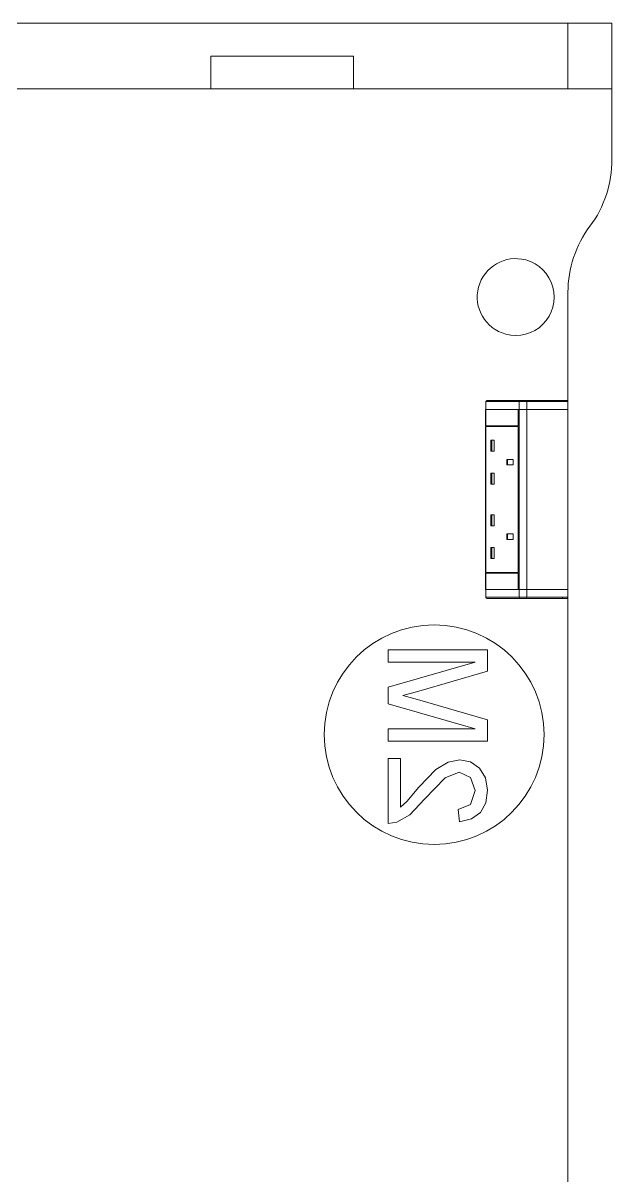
# Model space of a CAD drawing. Header units: millimetres. Extents: x 79795 to 317870, y -36033 to 97293.
# Drawn here: x 158843 to 159379, y 9946 to 10995 of the extents above; entities that cross this region are included whole.
import ezdxf

# ---------------------------------------------------------------- set-up
doc = ezdxf.new("R2010")
doc.units = ezdxf.units.MM
doc.header["$MEASUREMENT"] = 0
doc.layers.add('I-FURN', color=8, linetype='CONTINUOUS', lineweight=9)

msp = doc.modelspace()

# ---------------------------------------------------------------- linework, layer by layer
at = {"layer": 'I-FURN'}
for p, q in [((158578.8, 10995.2), (159378.8, 10995.2)), ((159378.8, 10995.2), (158578.8, 10995.2)), ((158578.8, 10995.2), (159378.8, 10995.2)), ((159338.8, 10995.2), (158618.8, 10995.2)), ((159378.8, 10995.2), (159338.8, 10995.2)), ((159338.8, 10995.2), (159338.8, 10935.2)), ((159338.8, 10995.2), (159338.8, 10935.2)), ((159378.8, 10995.2), (159378.8, 10935.2)), ((159378.8, 10995.2), (159378.8, 10935.2)), ((159378.8, 10871.3), (159378.8, 10995.2)), ((159378.8, 10995.2), (159378.8, 10871.3)), ((159013.8, 10965.2), (159143.8, 10965.2)), ((159143.8, 10965.2), (159013.8, 10965.2)), ((159013.8, 10965.2), (159013.8, 10935.2)), ((159013.8, 10935.2), (159013.8, 10965.2)), ((159143.8, 10965.2), (159143.8, 10935.2)), ((159143.8, 10965.2), (159143.8, 10935.2)), ((159013.8, 10935.2), (158578.8, 10935.2)), ((158618.8, 10935.2), (159338.8, 10935.2)), ((159143.8, 10935.2), (159013.8, 10935.2)), ((159378.8, 10935.2), (159143.8, 10935.2)), ((159338.8, 10935.2), (159378.8, 10935.2)), ((159338.8, 10650.6), (159338.8, 10750.2)), ((159338.8, 10750.2), (159338.8, 10650.6)), ((159263.8, 10628.6), (159263.8, 10643.6)), ((159263.8, 10643.6), (159293.6, 10643.6)), ((159264, 10650.6), (159264, 10643.6)), ((159264, 10650.6), (159264.2, 10650.6)), ((159264, 10650.6), (159264, 10643.6)), ((159264, 10643.6), (159264, 10650.6)), ((159264, 10643.6), (159264.2, 10643.6)), ((159264, 10643.5), (159264, 10479.6)), ((159264.2, 10650.6), (159294.5, 10650.6)), ((159264.2, 10650.6), (159264.2, 10643.6)), ((159264.2, 10643.6), (159294.5, 10643.6)), ((159264.3, 10651.4), (159264.4, 10651.4)), ((159295.3, 10651.6), (159265, 10651.6)), ((159295.3, 10651.6), (159265, 10651.6)), ((159293.6, 10643.6), (159293.6, 10628.6)), ((159293.8, 10628.6), (159293.8, 10643.5)), ((159293.8, 10643.5), (159294.5, 10643.5)), ((159294.5, 10650.6), (159301.4, 10650.6)), ((159294.5, 10650.6), (159294.5, 10643.6)), ((159294.5, 10643.6), (159301.4, 10643.6)), ((159301.4, 10643.5), (159294.5, 10643.5)), ((159294.5, 10643.5), (159294.5, 10479.6)), ((159295.3, 10651.6), (159333.8, 10651.6)), ((159300.8, 10651.6), (159295.3, 10651.6)), ((159337.8, 10651.6), (159300.8, 10651.6)), ((159301.4, 10650.6), (159338.8, 10650.6)), ((159301.4, 10650.6), (159301.4, 10643.6)), ((159301.4, 10643.6), (159338.8, 10643.6)), ((159338.8, 10643.5), (159301.4, 10643.5)), ((159301.4, 10643.5), (159301.4, 10479.6)), ((159333.8, 10651.6), (159333.8, 10650.6)), ((159333.8, 10651.6), (159337.8, 10651.6)), ((159338.8, 10643.6), (159338.8, 10650.6)), ((159338.8, 10650.6), (159338.8, 10643.6)), ((159338.8, 10479.6), (159338.8, 10643.5)), ((159338.8, 10643.5), (159338.8, 10479.6)), ((159293.6, 10628.6), (159263.8, 10628.6)), ((159263.8, 10628.1), (159293.6, 10628.1)), ((159263.8, 10495.1), (159263.8, 10628.1)), ((159264.2, 10628.1), (159264.2, 10628.6)), ((159293.6, 10628.1), (159293.6, 10495.1)), ((159293.8, 10495.1), (159293.8, 10628.1)), ((159268.8, 10615.5), (159268.8, 10605.5)), ((159268.8, 10615.5), (159271.7, 10615.5)), ((159269.6, 10615.5), (159269.6, 10605.5)), ((159271.7, 10615.5), (159271.7, 10605.5)), ((159268.8, 10605.5), (159271.7, 10605.5)), ((159283.2, 10598), (159283.2, 10593)), ((159288.9, 10598), (159283.2, 10598)), ((159283.2, 10593), (159288.9, 10593)), ((159283.9, 10598), (159283.9, 10593)), ((159288.9, 10593), (159288.9, 10598)), ((159268.8, 10585.5), (159268.8, 10575.5)), ((159268.8, 10585.5), (159271.7, 10585.5)), ((159269.6, 10585.5), (159269.6, 10575.5)), ((159271.7, 10585.5), (159271.7, 10575.5)), ((159268.8, 10575.5), (159271.7, 10575.5)), ((159268.8, 10547.7), (159268.8, 10537.7)), ((159268.8, 10547.7), (159271.7, 10547.7)), ((159269.6, 10547.7), (159269.6, 10537.7)), ((159271.7, 10547.7), (159271.7, 10537.7)), ((159268.8, 10537.7), (159271.7, 10537.7)), ((159283.2, 10530.2), (159283.2, 10525.2)), ((159283.2, 10530.2), (159288.9, 10530.2)), ((159283.9, 10530.2), (159283.9, 10525.2)), ((159288.9, 10530.2), (159288.9, 10525.2)), ((159268.8, 10517.7), (159268.8, 10507.7)), ((159268.8, 10517.7), (159271.7, 10517.7)), ((159269.6, 10517.7), (159269.6, 10507.7)), ((159271.7, 10517.7), (159271.7, 10507.7)), ((159283.2, 10525.2), (159288.9, 10525.2)), ((159268.8, 10507.7), (159271.7, 10507.7)), ((159263.8, 10495.1), (159293.6, 10495.1)), ((159263.8, 10494.6), (159293.6, 10494.6)), ((159263.8, 10479.6), (159263.8, 10494.6)), ((159264.2, 10494.6), (159264.2, 10495.1)), ((159293.6, 10494.6), (159293.6, 10479.6)), ((159293.8, 10479.6), (159293.8, 10494.6)), ((159293.6, 10479.6), (159263.8, 10479.6)), ((159264, 10479.5), (159264, 10472.5)), ((159264.2, 10479.5), (159264, 10479.5)), ((159264, 10479.5), (159264, 10472.5)), ((159264, 10479.5), (159264, 10472.5)), ((159264.2, 10472.5), (159264.2, 10479.5)), ((159294.5, 10479.5), (159264.2, 10479.5)), ((159293.6, 10479.6), (159296.1, 10479.6)), ((159294.5, 10479.6), (159293.8, 10479.6)), ((159294.5, 10479.6), (159301.4, 10479.6)), ((159294.5, 10472.5), (159294.5, 10479.5)), ((159301.4, 10479.5), (159294.5, 10479.5)), ((159301.4, 10479.6), (159338.8, 10479.6)), ((159301.4, 10472.5), (159301.4, 10479.5)), ((159338.8, 10479.5), (159301.4, 10479.5)), ((159338.8, 10472.5), (159338.8, 10479.5)), ((159338.8, 10472.5), (159338.8, 10479.5)), ((159264.2, 10472.5), (159264, 10472.5)), ((159294.5, 10472.5), (159264.2, 10472.5)), ((159264.4, 10471.7), (159264.3, 10471.8)), ((159265, 10471.5), (159295.3, 10471.5)), ((159265, 10471.5), (159295.3, 10471.5)), ((159301.4, 10472.5), (159294.5, 10472.5)), ((159333.8, 10471.5), (159295.3, 10471.5)), ((159295.3, 10471.5), (159300.8, 10471.5)), ((159300.8, 10471.5), (159337.8, 10471.5)), ((159338.8, 10472.5), (159301.4, 10472.5)), ((159333.8, 10472.5), (159333.8, 10471.5)), ((159337.8, 10471.5), (159333.8, 10471.5)), ((159337.8, 10471.5), (159337.8, 10471.5)), ((159338.8, 9640.2), (159338.8, 10472.5)), ((159338.8, 10472.5), (159338.8, 9640.2)), ((159265.7, 10424.8), (159175.3, 10424.8)), ((159175.3, 10424.8), (159175.3, 10413.5)), ((159265.7, 10405.3), (159265.7, 10424.8)), ((159175.3, 10413.5), (159254.4, 10413.5)), ((159254.4, 10413.5), (159175.3, 10390.8)), ((159203.1, 10387.1), (159265.7, 10405.3)), ((159175.3, 10390.8), (159175.3, 10375.4)), ((159188.6, 10383.1), (159203.1, 10387.1)), ((159202, 10379.4), (159188.6, 10383.1)), ((159265.7, 10360.9), (159202, 10379.4)), ((159175.3, 10375.4), (159254.4, 10352.7)), ((159265.7, 10341.4), (159265.7, 10360.9)), ((159254.4, 10352.7), (159175.3, 10352.7)), ((159175.3, 10352.7), (159175.3, 10341.4)), ((159175.3, 10341.4), (159265.7, 10341.4)), ((159186.6, 10325.9), (159175.3, 10325.9)), ((159175.3, 10325.9), (159175.3, 10266.6)), ((159186.6, 10281.5), (159186.6, 10325.9)), ((159229.8, 10322.5), (159218.7, 10315.8)), ((159240.5, 10324.5), (159229.8, 10322.5)), ((159250.3, 10322.6), (159240.5, 10324.5)), ((159258.4, 10317), (159250.3, 10322.6)), ((159263.9, 10308.3), (159258.4, 10317)), ((159218.7, 10315.8), (159203.2, 10299.6)), ((159208.2, 10288.8), (159227, 10308.3)), ((159227, 10308.3), (159239.8, 10313.2)), ((159239.8, 10313.2), (159250.2, 10308.6)), ((159250.2, 10308.6), (159254.4, 10296.6)), ((159265.7, 10296.8), (159263.9, 10308.3)), ((159203.2, 10299.6), (159192.3, 10286.6)), ((159254.4, 10296.6), (159250.3, 10284)), ((159264.1, 10285.4), (159265.7, 10296.8)), ((159192.3, 10286.6), (159186.6, 10281.5)), ((159195.1, 10274.6), (159208.2, 10288.8)), ((159259.2, 10276.6), (159264.1, 10285.4)), ((159183.1, 10267.8), (159195.1, 10274.6)), ((159250.3, 10284), (159238.8, 10279.3)), ((159238.8, 10279.3), (159240.3, 10268)), ((159251.2, 10270.7), (159259.2, 10276.6)), ((159175.3, 10266.6), (159183.1, 10267.8)), ((159240.3, 10268), (159251.2, 10270.7))]:
    msp.add_line(p, q, dxfattribs=at)
at = {"layer": 'I-FURN', "flags": 128}
for points in [[(159264, 10650.6), (159264, 10650.7), (159264, 10650.7), (159264, 10650.8), (159264, 10650.8), (159264, 10650.8), (159264, 10650.9), (159264, 10650.9), (159264, 10651), (159264.1, 10651), (159264.1, 10651), (159264.1, 10651.1), (159264.1, 10651.1), (159264.1, 10651.1)], [(159300.8, 10651.6), (159300.7, 10651.6), (159300.5, 10651.6), (159300.4, 10651.6), (159300.3, 10651.6), (159300.1, 10651.6), (159300, 10651.6), (159299.8, 10651.6), (159299.7, 10651.6), (159299.5, 10651.6), (159299.3, 10651.6), (159299.2, 10651.6), (159299, 10651.6), (159298.9, 10651.6), (159298.7, 10651.6), (159298.6, 10651.6), (159298.4, 10651.6), (159298.2, 10651.6), (159298.1, 10651.6), (159297.9, 10651.6), (159297.8, 10651.6), (159297.6, 10651.6), (159297.4, 10651.6), (159297.3, 10651.6), (159297.1, 10651.6), (159297, 10651.6), (159296.8, 10651.6), (159296.7, 10651.6), (159296.6, 10651.6), (159296.4, 10651.6), (159296.3, 10651.6), (159296.2, 10651.6), (159296, 10651.6), (159295.9, 10651.6), (159295.8, 10651.6), (159295.7, 10651.6), (159295.6, 10651.6), (159295.5, 10651.6), (159295.4, 10651.6), (159295.3, 10651.6)], [(159337.8, 10651.6), (159337.6, 10651.6), (159337.1, 10651.6), (159336.6, 10651.6), (159335.9, 10651.6), (159335.1, 10651.6), (159334.1, 10651.6), (159333.1, 10651.6), (159331.9, 10651.6), (159330.5, 10651.6), (159329.1, 10651.6), (159327.5, 10651.6), (159325.8, 10651.6), (159324, 10651.6), (159322, 10651.6), (159320, 10651.6), (159317.8, 10651.6), (159315.6, 10651.6), (159313.2, 10651.6), (159310.8, 10651.6), (159308.2, 10651.6), (159305.6, 10651.6), (159302.9, 10651.6), (159300.8, 10651.6)], [(159333.8, 10651.6), (159334, 10651.6), (159334.2, 10651.6), (159334.3, 10651.6), (159334.5, 10651.6), (159334.6, 10651.6), (159334.8, 10651.6), (159334.9, 10651.6), (159335.1, 10651.6), (159335.3, 10651.6), (159335.4, 10651.6), (159335.5, 10651.6), (159335.7, 10651.6), (159335.8, 10651.6), (159336, 10651.6), (159336.1, 10651.6), (159336.2, 10651.6), (159336.4, 10651.6), (159336.5, 10651.6), (159336.6, 10651.6), (159336.7, 10651.6), (159336.8, 10651.6), (159336.9, 10651.6), (159337, 10651.6), (159337.1, 10651.6), (159337.2, 10651.6), (159337.3, 10651.6), (159337.4, 10651.6), (159337.4, 10651.6), (159337.5, 10651.6), (159337.6, 10651.6), (159337.6, 10651.6), (159337.7, 10651.6), (159337.7, 10651.6), (159337.8, 10651.6), (159337.8, 10651.6), (159337.8, 10651.6), (159337.8, 10651.6), (159337.8, 10651.6), (159337.8, 10651.6)], [(159337.8, 10651.6), (159337.9, 10651.6), (159337.9, 10651.6), (159338, 10651.6), (159338, 10651.6), (159338, 10651.6), (159338.1, 10651.6), (159338.1, 10651.6), (159338.2, 10651.6), (159338.2, 10651.6), (159338.2, 10651.6), (159338.3, 10651.6), (159338.3, 10651.5), (159338.3, 10651.5), (159338.4, 10651.5), (159338.4, 10651.5), (159338.4, 10651.4), (159338.5, 10651.4), (159338.5, 10651.4), (159338.5, 10651.4), (159338.6, 10651.3), (159338.6, 10651.3), (159338.6, 10651.3), (159338.6, 10651.3), (159338.7, 10651.2), (159338.7, 10651.2), (159338.7, 10651.2), (159338.7, 10651.1), (159338.7, 10651.1), (159338.8, 10651), (159338.8, 10651), (159338.8, 10651), (159338.8, 10650.9), (159338.8, 10650.9), (159338.8, 10650.9), (159338.8, 10650.8), (159338.8, 10650.8), (159338.8, 10650.7), (159338.8, 10650.7), (159338.8, 10650.7), (159338.8, 10650.6)], [(159337.8, 10651.6), (159337.8, 10651.6), (159337.8, 10651.6)], [(159264.1, 10472), (159264.1, 10472.1), (159264.1, 10472.1), (159264.1, 10472.1), (159264.1, 10472.2), (159264, 10472.2), (159264, 10472.2), (159264, 10472.3), (159264, 10472.3), (159264, 10472.4), (159264, 10472.4), (159264, 10472.4), (159264, 10472.5), (159264, 10472.5), (159264, 10472.5)], [(159295.3, 10471.5), (159295.4, 10471.5), (159295.5, 10471.5), (159295.6, 10471.5), (159295.7, 10471.5), (159295.8, 10471.5), (159295.9, 10471.5), (159296, 10471.5), (159296.2, 10471.5), (159296.3, 10471.5), (159296.4, 10471.5), (159296.6, 10471.5), (159296.7, 10471.5), (159296.8, 10471.5), (159297, 10471.5), (159297.1, 10471.5), (159297.3, 10471.5), (159297.4, 10471.5), (159297.6, 10471.5), (159297.8, 10471.5), (159297.9, 10471.5), (159298.1, 10471.5), (159298.2, 10471.5), (159298.4, 10471.5), (159298.6, 10471.5), (159298.7, 10471.5), (159298.9, 10471.5), (159299, 10471.5), (159299.2, 10471.5), (159299.3, 10471.5), (159299.5, 10471.5), (159299.7, 10471.5), (159299.8, 10471.5), (159300, 10471.5), (159300.1, 10471.5), (159300.3, 10471.5), (159300.4, 10471.5), (159300.5, 10471.5), (159300.7, 10471.5), (159300.8, 10471.5)], [(159300.8, 10471.5), (159303.6, 10471.5), (159306.3, 10471.5), (159308.9, 10471.5), (159311.4, 10471.5), (159313.9, 10471.5), (159316.2, 10471.5), (159318.4, 10471.5), (159320.5, 10471.5), (159322.6, 10471.5), (159324.5, 10471.5), (159326.2, 10471.5), (159327.9, 10471.5), (159329.5, 10471.5), (159330.9, 10471.5), (159332.2, 10471.5), (159333.4, 10471.5), (159334.4, 10471.5), (159335.3, 10471.5), (159336.1, 10471.5), (159336.8, 10471.5), (159337.3, 10471.5), (159337.6, 10471.5), (159337.8, 10471.5)], [(159337.8, 10471.5), (159337.8, 10471.5), (159337.8, 10471.5), (159337.8, 10471.5), (159337.8, 10471.5), (159337.8, 10471.5), (159337.7, 10471.5), (159337.7, 10471.5), (159337.6, 10471.5), (159337.6, 10471.5), (159337.5, 10471.5), (159337.5, 10471.5), (159337.4, 10471.5), (159337.3, 10471.5), (159337.2, 10471.5), (159337.1, 10471.5), (159337, 10471.5), (159337, 10471.5), (159336.8, 10471.5), (159336.7, 10471.5), (159336.6, 10471.5), (159336.5, 10471.5), (159336.4, 10471.5), (159336.3, 10471.5), (159336.1, 10471.5), (159336, 10471.5), (159335.9, 10471.5), (159335.7, 10471.5), (159335.6, 10471.5), (159335.4, 10471.5), (159335.3, 10471.5), (159335.1, 10471.5), (159335, 10471.5), (159334.8, 10471.5), (159334.7, 10471.5), (159334.5, 10471.5), (159334.4, 10471.5), (159334.2, 10471.5), (159334, 10471.5), (159333.9, 10471.5), (159333.8, 10471.5)], [(159338.8, 10472.5), (159338.8, 10472.5), (159338.8, 10472.4), (159338.8, 10472.4), (159338.8, 10472.4), (159338.8, 10472.3), (159338.8, 10472.3), (159338.8, 10472.2), (159338.8, 10472.2), (159338.8, 10472.2), (159338.8, 10472.1), (159338.7, 10472.1), (159338.7, 10472.1), (159338.7, 10472), (159338.7, 10472), (159338.7, 10472), (159338.6, 10471.9), (159338.6, 10471.9), (159338.6, 10471.9), (159338.6, 10471.8), (159338.5, 10471.8), (159338.5, 10471.8), (159338.5, 10471.8), (159338.4, 10471.7), (159338.4, 10471.7), (159338.4, 10471.7), (159338.3, 10471.7), (159338.3, 10471.6), (159338.3, 10471.6), (159338.2, 10471.6), (159338.2, 10471.6), (159338.2, 10471.6), (159338.1, 10471.6), (159338.1, 10471.6), (159338.1, 10471.5), (159338, 10471.5), (159338, 10471.5), (159337.9, 10471.5), (159337.9, 10471.5), (159337.9, 10471.5), (159337.8, 10471.5)]]:
    msp.add_lwpolyline(points, dxfattribs=at)
at = {"layer": 'I-FURN'}
for centre, radius, start, end in [((159278.8, 10870.2), 100, 323.1301, 0.6256), ((159278.8, 10870.2), 100, 323.1301, 0.6256), ((159438.8, 10750.2), 100, 143.1301, 180), ((159438.8, 10750.2), 100, 143.1301, 180), ((159291.3, 10745.8), 35, 75, 255), ((159291.3, 10745.8), 35, 15, 75), ((159291.3, 10745.8), 35, 255, 14.7004), ((159217.1, 10347.5), 100, 90, 270), ((159217.1, 10347.5), 100, 270, 90)]:
    msp.add_arc(centre, radius, start, end, dxfattribs=at)
for centre, major_axis, ratio, start_param, end_param in [((159265, 10650.6), (0, 1), 0.819152, 0, 1.570796), ((159295.3, 10650.6), (0, -1), 0.819152, 3.141593, 4.712389), ((159300.8, 10650.6), (0, -1), 0.56467, 1.570796, 3.141593), ((159337.8, 10650.6), (0, -1), 0.998113, 1.570796, 3.141593), ((159265, 10472.5), (0, -1), 0.819152, 4.712389, 6.283185), ((159295.3, 10472.5), (0, -1), 0.819152, 4.712389, 6.283185), ((159300.8, 10472.5), (0, -1), 0.56467, 0, 1.570796), ((159337.8, 10472.5), (0, -1), 0.998113, 0, 1.570796)]:
    msp.add_ellipse(centre, major_axis=major_axis, ratio=ratio, start_param=start_param, end_param=end_param, dxfattribs=at)

doc.saveas('drawing.dxf')
